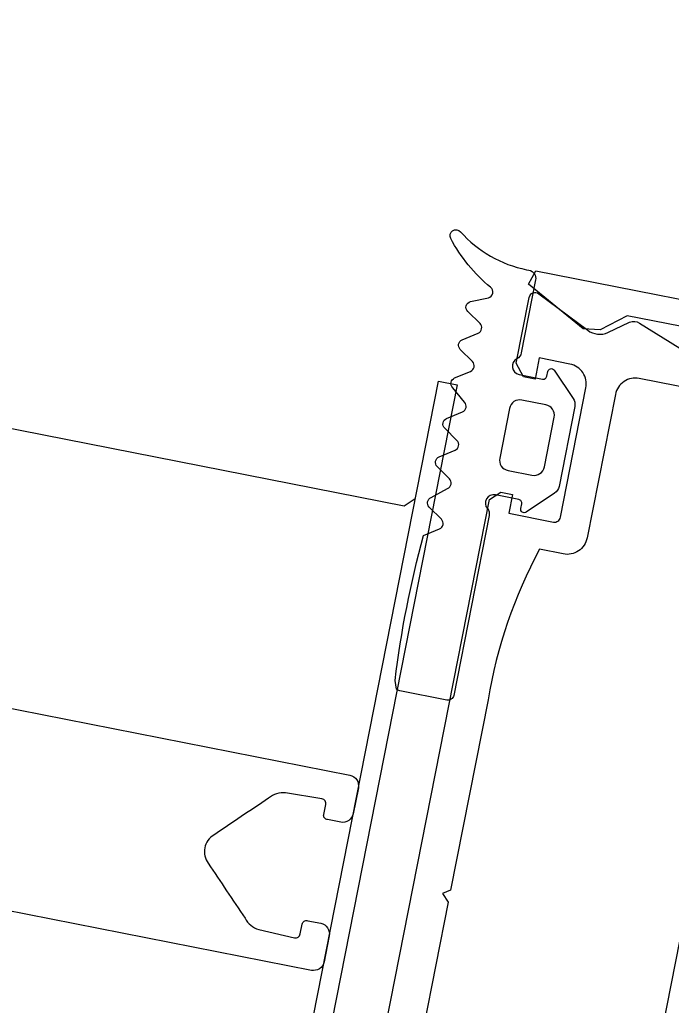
# Model space of a CAD drawing. Header units: millimetres. Extents: x -8428662 to 9409114, y 0 to 249028.
# Drawn here: x -187560.6 to -187527.4, y 114802.3 to 114852.4 of the extents above; entities that cross this region are included whole.
import ezdxf
from ezdxf import colors
from ezdxf.entities.mleader import LeaderData, LeaderLine
from ezdxf.math import Vec2, Vec3

# ---------------------------------------------------------------- set-up
doc = ezdxf.new("R2010")
doc.units = ezdxf.units.MM
doc.header["$MEASUREMENT"] = 0
doc.layers.get('0').update_dxf_attribs({"color": 250, "lineweight": 9})
for name, color, linetype, lineweight in [('_АР ТЕКСТ', 250, 'Continuous', 25), ('АР_Отметки', 250, 'Continuous', 15), ('АР_Перегородки витражные', 152, 'Continuous', 13), ('АР_Размеры дверей', 15, 'Continuous', 0), ('АР_Сущ Несущая стена', 216, 'Continuous', 30), ('АР_Штриховка кирпич', 250, 'Continuous', 9)]:
    doc.layers.add(name, color=color, linetype=linetype, lineweight=lineweight)
doc.styles.add('ISOCPEUR', font='isocpeur.ttf', dxfattribs={"width": 0.7})

# ---------------------------------------------------------------- blocks, each defined once
blk = doc.blocks.new('_DotSmall')
at = {"color": 0, "linetype": 'ByBlock', "const_width": 0.5}
blk.add_lwpolyline([(-0.0625, 0, 1), (0.0625, 0, 1)], format="xyb", close=True, dxfattribs=at)
blk = doc.blocks.new('стойка витр.')
at = {"lineweight": 0, "ltscale": 100, "transparency": 33554687}
for points in [[(-69.8438361948356, -5.633594956780144), (-69.21493715024553, -5.916666730459838), (-30.90838462579995, 8.609511357899464), (-30.62531285212026, 9.238410402496811), (-31.1873041553481, 10.72042096611403)], [(-87.1591497787449, -0.2033993985096458), (-82.02911098225741, 1.741955958394101), (-80.54324021661887, 1.262233232868311), (-79.70200834979187, 1.450846736610401), (-77.34320693471818, 4.170836259007046), (-77.83057009245385, 4.768357554989052), (-90.48468705118285, -0.0301937209587777)], [(-91.4479567084054, -1.960141251613095), (-69.79711318280897, -59.05493725829001), (-67.79633972485317, -59.86096016635565), (-55.14222276612418, -55.06240889040782), (-55.17360051473952, -54.29197395897063), (-58.74284135404741, -53.81994964957266), (-59.49761640312499, -54.23655585793313), (-60.24856024209294, -55.69488708899735), (-65.37859903858043, -57.64024244590109), (-65.73629895772319, -57.38465222291416), (-66.6008891230158, -55.10466719327087), (-67.02936398953898, -55.00637070929224), (-67.71337109521846, -55.26575215648336), (-67.85490698204376, -55.58020167878567), (-66.99031681675115, -57.86018670842168), (-67.20262765098596, -58.33192996972502), (-68.22862381348386, -58.72099664351117), (-68.58632373265573, -58.46540642052423), (-90.15068845250062, -1.598661102303595)]]:
    blk.add_lwpolyline(points, dxfattribs=at)
at = {"color": 7, "lineweight": 0, "ltscale": 100, "transparency": 33554687}
blk.add_lwpolyline([(-74.06369480097783, 3.308391450875206, 0.5779496213016146), (-74.28822709678207, 3.786457927264564), (-75.21591578132939, 3.825837128097191, -0.615333828900983), (-75.41972296024323, 4.330405631961185, 0.1014034095220688), (-73.83454927545972, 7.11715754520992, 0.8870851218243345), (-74.38353605600423, 7.372048574252403, -0.1649969122064492), (-77.37516639285604, 4.905523520799761), (-77.48916274512885, 4.862295111939602, 0.4143043114941015), (-77.73690205768798, 4.311953389369592), (-76.39677740688785, 0.7779505007420084, 0.2286961432583318), (-76.12757003956358, 0.5227576163306367, -0.3190489133936659), (-75.8308042481076, 0.1276532846095506, -0.3190018552396916), (-76.10608007785049, -0.2827473570214352), (-77.2460725926212, -0.7150424396677408, -0.4143996870833266), (-77.48192731157178, -0.6088826129343943), (-77.5683841292921, -0.380889908366953, 0.6683385997492722), (-77.90615079682902, -0.370689789611788), (-78.61388821495348, -1.942959389103635, 0.1988829373258806), (-78.62659800215624, -2.362689632165711), (-77.15678812476108, -6.238681577618991, 0.1988829373551211), (-76.86896414318471, -6.544446800158767), (-75.29665854779887, -7.25210424636316, 0.6683385997492723), (-75.05058378231479, -7.020506375207333), (-75.13704060006421, -6.792513670639892, -0.4143996870833266), (-75.03088077326538, -6.556658951718418), (-73.89088825849467, -6.124363869072113, -0.7102015621310012), (-73.37286607688293, -6.741579856578028, 0.2286961432583318), (-73.40517316877958, -7.111109647914418), (-70.10181337440736, -15.82230158713355, 0.414362099440266), (-69.70872084749863, -15.99923473002855), (-67.42870682594366, -15.13463357074215, 0.1511707915363169), (-67.28675684856717, -15.02397433044825), (-67.28408048482379, -14.56993261339812, 0.03540799054371244), (-69.94453478069045, -7.554127657436766), (-70.80145552181057, -7.357523695485725, -0.527867958552825), (-70.9799117797229, -6.88692200143123), (-70.46881830951315, -6.171555145097955, 0.5278679585528249), (-70.64727456742548, -5.700953451043461), (-71.54744570542243, -5.39029515288712, -0.527867958552825), (-71.72590196330566, -4.91969345882535), (-71.21480849309592, -4.20432660249935, 0.5278679585528249), (-71.39326475097914, -3.733724908495788), (-72.25018549209926, -3.537120946544746, -0.527867958552825), (-72.4286417500116, -3.066519252482976), (-71.91757026780397, -2.351094412268139, 0.5278679585717272), (-72.0960265256872, -1.880492718206369), (-72.95294726680731, -1.683888756255328, -0.5278679585717273), (-73.13140352474875, -1.213287062200834), (-72.66353846338461, -0.3839238536165794, 0.5278679585528249), (-72.84199472126784, 0.08667784044519067), (-73.69893745039008, 0.2833397862850688, -0.5278679585717273), (-73.8773937083024, 0.753941480339563), (-73.36630023809266, 1.469308336665563, 0.5278679585717272), (-73.5447564960632, 1.939910030763713), (-74.40167723721243, 2.136513992714754, -0.5278679585528251), (-74.58013349509565, 2.607115686776524)], format="xyb", close=True, dxfattribs=at)
at = {"lineweight": 0, "ltscale": 100, "transparency": 33554687}
for points in [[(-85.63532520958688, -2.84412238272489), (-82.10129332900397, -1.503986737930973, -0.4143260923197836), (-80.76472567670862, -2.105611734441482), (-78.12768279598095, -9.059679143334506, 0.4143260923033303), (-76.7911151413573, -9.661304145942267), (-75.65109363460215, -9.228998069294903, -0.08279896819570452), (-71.78454054114991, -16.33338165576424), (-68.2828855071275, -25.56749207813118), (-67.85441064060433, -25.66578856210981), (-68.06674346281216, -26.13747383952432), (-64.60831683766446, -35.257587909633, -0.08279896819570452)], [(-59.28629948117305, -43.93455252060812), (-73.55412178576807, -6.30930235532287), (-74.18304982228437, -6.026241575636959), (-74.75303158370662, -6.242383619959583), (-74.40718232482322, -7.154412422125461), (-76.57319999407628, -7.975785172551696, -0.414362099391309), (-76.9662925209559, -7.798852029714908), (-79.34394296052051, -1.52882071842032, -0.4143260923197838), (-78.74236241533072, -0.1922330582674476), (-77.26035185172805, 0.3697582449676702), (-76.87127418394084, -0.6562669095073943), (-76.3012924225186, -0.4401248651847709), (-76.06142006575828, 0.3027815256646136), (-77.27188147796551, 3.494853341355338, 0.5512236456822476), (-77.7769173583074, 3.597680757055059), (-79.92338595120236, 1.349376512123854, -0.2673491356416615), (-80.91622193696094, 1.059369939495809), (-82.0875922003761, 1.397509788286698, 0.2496293600316565), (-82.58705019962508, 1.269536347390385), (-86.19986947378493, -1.925987660470128, 0.8270430078467679)], [(-33.2204523376422, -7.186144611914642), (-64.21182667926769, -18.93829823563283, 0.4143255057077639), (-64.53033920991584, -19.64587643784762), (-64.05480472955969, -20.89989428329136, 0.410627156480438), (-63.35370618529851, -21.2207818566676), (-62.72021259606117, -20.98055557451153, 0.4925517741577297), (-62.57218080674647, -20.68314875576471), (-62.75156135272118, -20.21010964907327, -0.4411110715409258), (-62.61002546586678, -19.89566012677096), (-60.83807044223067, -19.28752400128724, -0.2080566110632873), (-59.94503853938659, -19.40384657128016, -1.575399656426527e-05), (-56.87977393603069, -20.78551547546522, -0.4398191101055806), (-56.36006749374792, -22.15601788895583, -1.575399656426528e-05), (-57.73845635901671, -25.2227588602982, -0.2080566110632873), (-58.32981322327396, -25.9019745689875), (-60.05946139091975, -26.62167684709857, -0.4411110715409258), (-60.37391091321479, -26.48014096025872), (-60.5532914591895, -26.00710185356729, 0.4925517741577297), (-60.86130306290579, -25.88263065828505), (-61.49479665214312, -26.12285694043385, 0.410627156480438), (-61.80683951149695, -26.82793655114801), (-61.3313050311408, -28.08195439658448, 0.4143255057077639), (-60.62370682114852, -28.40042247599195), (-29.6323624739598, -16.64818975485105, 0.5239329190821609)]]:
    blk.add_lwpolyline(points, format="xyb", dxfattribs=at)
at = {"color": 7, "lineweight": 0, "ltscale": 100, "transparency": 33554687}
blk.add_lwpolyline([(-72.00534459005576, 0.06645459306309931), (-72.91737339223619, -0.2793946658493951)], dxfattribs=at)
blk.add_lwpolyline([(-72.91737339223619, -0.2793946658493951), (-54.81141330953687, -48.02608389785019), (-53.89938450735644, -47.68023463893769), (-72.00534459005576, 0.06645459306309931)], close=True)
at = {"color": 7}
blk.add_lwpolyline([(-75.33468511578394, -1.905527627641277), (-74.42175758568919, -4.312981685368868, -0.414213562373095), (-74.73607402053312, -5.011296826465696), (-75.88953189010499, -5.44869808882504, -0.414213562373095), (-76.58784703121637, -5.134381653973833), (-77.50077456128201, -2.726927596246242, -0.414213562373095), (-77.18645812643808, -2.028612455142138), (-76.03300025686622, -1.591211192782794, -0.414213562373095)], format="xyb", close=True, dxfattribs=at)
blk = doc.blocks.new('A$Cf7573d2c')
at = {"color": 5, "lineweight": 0, "ltscale": 100, "transparency": 33554687}
for points in [[(22.94347876822576, -129.8061585653631), (23.32863212761004, -129.2340567151259), (15.4760210152017, -89.0253721447516), (14.90391916502267, -88.64021878529456), (13.34831858612597, -88.94402196916053)], [(14.66879154986236, -145.9565969417163), (13.61716468690429, -140.5718233662192), (14.34078325994778, -139.1882331138622), (14.29685428855009, -138.3272358124523), (12.01399044063874, -135.5432063999469), (11.34278615599032, -135.9227315704484), (13.93680344289169, -149.2051953730988)], [(15.67648944130633, -150.4803732157889), (75.60635762184393, -138.7762860547809), (76.73849811567925, -136.9402508533822), (74.14448082877789, -123.6577870507317), (73.37980229884852, -123.5586846164078), (72.31215118651744, -126.997057519402), (72.59539396036416, -127.8113176980987), (73.90606443420984, -128.7976186348387), (74.95769129716791, -134.1823922103358), (74.64539685309865, -134.4918235831428), (72.25219796574675, -134.9592066964542), (72.08299579052255, -135.3649449543445), (72.2232131017372, -136.0829167931952), (72.50926402688492, -136.2754934729019), (74.90246291435324, -135.8081103595905), (75.33160610822961, -136.0969939244096), (75.5419291035505, -137.1739364668611), (75.22963465948123, -137.4833678396972), (15.53914114448708, -149.1407059916237)], [(16.96039025508799, -130.9746341781865), (17.14735063223634, -131.9319502510043)]]:
    blk.add_lwpolyline(points, dxfattribs=at)
for points in [[(30.65486346394755, -93.97018220560858), (37.00786279537715, -126.5004419321049, 0.4143255057077639), (37.65153361205012, -126.9338067024219), (38.9678203741787, -126.676740644034, 0.410627156480438), (39.4024325129576, -126.0398573796992), (39.2725701663876, -125.3749073325598, 0.4925517741577297), (39.00441380601842, -125.1788043166307), (38.50788569322322, -125.2757744666596, -0.4411110715409258), (38.22183476819191, -125.0831977869093), (37.92148406605702, -123.2340240231424, -0.2080566110632873), (38.18685929093044, -122.3734353235923, -1.575399656426527e-05), (40.06604728137609, -119.585334079733, -0.4398191101055806), (41.50460271420889, -119.3043893908471, -1.575399656426528e-05), (44.29471273510717, -121.1805935695593, -0.2080566110632873), (44.86437866126653, -121.8781017433357), (45.2818353921175, -123.7044051219855, -0.4411110715409258), (45.08925871236715, -123.9904560471041), (44.59273059957195, -124.087426197133, 0.4925517741577297), (44.41806037095375, -124.3700116491673), (44.54792271752376, -125.0349616963067, 0.410627156480438), (45.19022270385176, -125.4615279057325), (46.50650946598034, -125.2044618473301, 0.4143255057077639), (46.93983379960991, -124.5607638076181), (40.58675144321751, -92.03052029560786, 0.5239329190821609)], [(17.5288156735478, -144.9003198907303), (16.80436055595055, -141.1908037953544, -0.4143260923197836), (17.622934052255, -139.9749488876405), (24.92230934184045, -138.5494072136207, 0.4143260923033303), (25.74088284466416, -137.3335523046553), (25.50718534481712, -136.1369224294031, -0.08279896819570452), (33.1622308997903, -133.5248779198446), (42.85486593982205, -131.6319412461453), (43.02406811504625, -131.226202988255), (43.45315044582821, -131.5150984393986), (53.02612858463544, -129.6455303270777, -0.08279896819570452)], [(62.47684169723652, -125.8643128953117), (22.98328991362359, -133.5772611531283), (22.59814249735791, -134.1493934348982), (22.71498530404642, -134.7476779409481), (23.67230137682054, -134.5607175638434), (24.11632187198848, -136.834289981547, -0.414362099391309), (23.87558276008349, -137.1918815805984), (17.29420974093955, -138.4772000001831, -0.4143260923197838), (16.07832761004101, -137.6586669406242), (15.77452442620415, -136.1030663617421), (16.85149740020279, -135.892737423259), (16.73465459351428, -135.2944529171946), (16.04288989887573, -134.9326376875397), (12.69231407553889, -135.586993064353, 0.5512236456822476), (12.50572439120151, -136.0674293322809), (14.35950590821449, -138.5625632936571, -0.2673491356416615), (14.4777864611242, -139.5901024985506), (13.94679948792327, -140.6875995079026, 0.2496293600316565), (13.988641141681, -141.2014912966988), (16.52857105073053, -145.3018074856955, 0.8270430078467679)]]:
    blk.add_lwpolyline(points, format="xyb", dxfattribs=at)
at = {"color": 5}
blk.add_lwpolyline([(17.14735063223634, -131.9319502510043), (67.26492687151767, -122.1441683250596), (67.07796649448574, -121.1868522522418), (16.96039025508799, -130.9746341781865)], close=True, dxfattribs=at)
at = {"color": 5, "lineweight": 0, "ltscale": 100, "transparency": 33554687}
blk.add_lwpolyline([(13.41756239836104, -132.4562991059211, 0.5779496213016146), (12.90845855453517, -132.5969247933826), (12.71307372348383, -133.5046592174767, -0.615333828900983), (12.18134591274429, -133.6203842212853, 0.1014034095220688), (9.702108483761549, -131.5876167461684, 0.8870851218243345), (9.358218787820078, -132.0857089052442, -0.1649969122064492), (11.28444858861621, -135.4507106386882), (11.30781715002377, -135.5703675398981, 0.4143043114941015), (11.80845184403006, -135.9074367935682), (15.51793750782963, -135.1829876190459, 0.2286961432583318), (15.81490499409847, -134.9607122785674, -0.3190489133936659), (16.25442801520694, -134.7348873865558, -0.3190018552396916), (16.61248166311998, -135.0754795976682), (16.84617321973201, -136.272079041315, -0.4143996870833266), (16.70172994525637, -136.4866332249512), (16.46241614292376, -136.5333703476499, 0.6683385997492722), (16.39535582228564, -136.8645701023779), (17.82562233426142, -137.8275143641513, 0.1988829373258806), (18.23718629742507, -137.9108817430097), (22.30564266489819, -137.1163268844539, 0.1988829373551211), (22.65559902682435, -136.8842373319349), (23.61847053910606, -135.4539218432037, 0.6683385997492723), (23.43172626325395, -135.1722892109829), (23.19241246080492, -135.2190263337106, -0.4143996870833266), (22.97785827715416, -135.0745830591477), (22.74416672054213, -133.8779836154863, -0.7102015621310012), (23.43995764176361, -133.4715632053267, 0.2286961432583318), (23.79873376479372, -133.5657741833857), (32.94248452899046, -131.7800326296419, 0.414362099440266), (33.18322364089545, -131.422441030576), (32.71583458443638, -129.0292117116478, 0.1511707915363169), (32.630720381625, -128.8706215605489), (32.18364376563113, -128.7913527572819, 0.03540799054371244), (24.8194653185783, -130.2295502542984), (24.4810550250113, -131.0409963385318, -0.527867958552825), (23.9870853559114, -131.1374668337667), (23.36824043979868, -130.5129692403134, 0.5278679585528249), (22.87427077069879, -130.6094397355482), (22.41614271281287, -131.4442662674846, -0.527867958552825), (21.92217304371297, -131.5407367626904), (21.30332812760025, -130.9162391692516, 0.5278679585528249), (20.80935845850036, -131.0127096644574), (20.47094816493336, -131.8241557486908, -0.527867958552825), (19.97697849583346, -131.9206262439257), (19.35807271662634, -131.296140536826, 0.5278679585717272), (18.86410304752644, -131.3926110320317), (18.52569275395945, -132.2040571162652, -0.5278679585717273), (18.03172308485955, -132.3005276115291), (17.29322126752231, -131.6993985794252, 0.5278679585528249), (16.79925159842242, -131.7958690746309), (16.46078044176102, -132.6073270452034, -0.5278679585717273), (15.96681077266112, -132.7037975404382), (15.3479658565484, -132.0792999469995, 0.5278679585717272), (14.8539961874485, -132.175770442278), (14.51558589376509, -132.9872165265406, -0.5278679585528251), (14.02161622478161, -133.0836870217463)], format="xyb", close=True, dxfattribs=at)
at = {"color": 5}
blk.add_lwpolyline([(18.34217463084497, -134.5890351180569), (20.86917208810337, -134.0955216264847, -0.414213562373095), (21.50442092120647, -134.5231871236028), (21.74087279406376, -135.7339205513417, -0.414213562373095), (21.31320729688741, -136.3691693845467), (18.78620983962901, -136.8626828761044, -0.414213562373095), (18.15096100640949, -136.4350173789717), (17.91450913366862, -135.2242839512328, -0.414213562373095)], format="xyb", close=True, dxfattribs=at)
at = {"layer": 'АР_Перегородки витражные', "rotation": 80.28340479355269}
blk.add_blockref('стойка витр.', (29.17858439369593, -60.01344902928395), dxfattribs=at)
blk = doc.blocks.new('A$Cec9b444d')
at = {"color": 241, "ltscale": 100, "true_color": 0xf7abae, "xscale": -1, "rotation": 89.90413134762046}
blk.add_blockref('A$Cf7573d2c', (6563.698240449916, 2250.519506825216), dxfattribs=at)

msp = doc.modelspace()

# ---------------------------------------------------------------- hatches: boundary and pattern name
at = {"layer": 'АР_Штриховка кирпич', "ltscale": 100}
h = msp.add_hatch(dxfattribs=at)
h.set_pattern_fill('ANSI32', color=256, scale=500)
h.set_pattern_definition([(45, (-1163613.565164257, 164426.8594320829), (-132.5825214724777, 132.5825214724777), []), (45, (-1163525.176816757, 164426.8594320829), (-132.5825214724777, 132.5825214724777), [])])
edge = h.paths.add_edge_path()
edge.add_line((-187128.9151109827, 115850.6824583481), (-187998.915110983, 115850.6824583513))
edge.add_arc((-1342166.519582912, 115380.6824574551), 1154167.700168599, -0.023331979451882034, 0.02333197954061461, ccw=False)
edge.add_line((-187998.9151109822, 114910.6824583457), (-187514.5558780206, 114910.6824583331))
edge.add_line((-187514.5558780206, 114910.6824583331), (-187514.5558780202, 115210.6824583402))
edge.add_line((-187514.5558780202, 115210.6824583402), (-187128.9151109827, 115210.6824583525))
edge.add_line((-187128.9151109827, 115210.6824583525), (-187128.9151109827, 115850.6824583481))

# ---------------------------------------------------------------- linework, layer by layer
at = {"layer": 'АР_Сущ Несущая стена', "lineweight": 18, "ltscale": 100}
msp.add_arc((-197116.3547424845, 115484.5892881857), 9778.654617052323, 272.5925479651556, 356.6353913736798, dxfattribs=at)

# ---------------------------------------------------------------- block references
at = {"layer": 'АР_Размеры дверей', "ltscale": 100}
msp.add_blockref('A$Cec9b444d', (-194233.915110983, 112600.6824583525), dxfattribs=at)

# ---------------------------------------------------------------- leaders
at = {"layer": '_АР ТЕКСТ'}
ml = msp.add_multileader_mtext('Standard', dxfattribs=at)
ml.set_content('{\\W0.8;-2,550}', color=256, style='ISOCPEUR')
ml.set_leader_properties(color=256, linetype='Continuous', lineweight=-1)
ml.set_arrow_properties(name='DOTSMALL')
ml.build(insert=Vec2(0, 0))
ml.multileader.update_dxf_attribs({"has_text_frame": 1, "text_left_attachment_type": 4, "text_right_attachment_type": 4, "dogleg_length": 100, "arrow_head_size": 180})
ctx = ml.context
ctx.base_point, ctx.char_height, ctx.arrow_head_size, ctx.landing_gap_size, ctx.plane_origin = Vec3(-648899.2115489783, 123943.2638625839, -1.961751612303354), 250, 180, 50, Vec3(-648418.878185545, 121699.245469789, -1.961751612303354)
ctx.left_attachment, ctx.right_attachment = 4, 4
notes = []
notes.append((ctx, [(0, (0, 0, 0), (0, 0), (1, 0), 1, [])]))
ctx.mtext.insert, ctx.mtext.width, ctx.mtext.defined_height, ctx.mtext.line_spacing_style, ctx.mtext.flow_direction = Vec3(-648849.2115489783, 124276.5971959173, -1.961751612303354), 801.0864057841361, 330.709552927064, 2, 5
ml = msp.add_multileader_mtext('Standard', dxfattribs=at)
ml.set_content('{\\W0.8;-2,550}', color=256, style='ISOCPEUR')
ml.set_leader_properties(color=256, linetype='Continuous', lineweight=-1)
ml.set_arrow_properties(name='DOTSMALL')
ml.build(insert=Vec2(0, 0))
ml.multileader.update_dxf_attribs({"has_text_frame": 1, "text_left_attachment_type": 4, "text_right_attachment_type": 4, "dogleg_length": 100, "arrow_head_size": 180})
ctx = ml.context
ctx.base_point, ctx.char_height, ctx.arrow_head_size, ctx.landing_gap_size, ctx.plane_origin = Vec3(-307521.5639566672, 123917.1008524875, -1.961751612303354), 250, 180, 50, Vec3(-307041.2305932338, 121673.0824596926, -1.961751612303354)
ctx.left_attachment, ctx.right_attachment = 4, 4
notes.append((ctx, [(0, (0, 0, 0), (0, 0), (1, 0), 1, [])]))
ctx.mtext.insert, ctx.mtext.width, ctx.mtext.defined_height, ctx.mtext.line_spacing_style, ctx.mtext.flow_direction = Vec3(-307471.5639566672, 124250.4341858209, -1.961751612303354), 801.0864057841361, 330.709552927064, 2, 5
ml = msp.add_multileader_mtext('Standard', dxfattribs=at)
ml.set_content('{\\W0.8;-2,550}', color=256, style='ISOCPEUR')
ml.set_leader_properties(color=256, linetype='Continuous', lineweight=-1)
ml.set_arrow_properties(name='DOTSMALL')
ml.build(insert=Vec2(0, 0))
ml.multileader.update_dxf_attribs({"has_text_frame": 1, "text_left_attachment_type": 4, "text_right_attachment_type": 4, "dogleg_length": 100, "arrow_head_size": 180})
ctx = ml.context
ctx.base_point, ctx.char_height, ctx.arrow_head_size, ctx.landing_gap_size, ctx.plane_origin = Vec3(-660859.4041351055, 120073.2763382189, -1.961751612303354), 250, 180, 50, Vec3(-660379.0707716722, 117829.2579454239, -1.961751612303354)
ctx.left_attachment, ctx.right_attachment = 4, 4
notes.append((ctx, [(0, (0, 0, 0), (0, 0), (1, 0), 1, [])]))
ctx.mtext.insert, ctx.mtext.width, ctx.mtext.defined_height, ctx.mtext.line_spacing_style, ctx.mtext.flow_direction = Vec3(-660809.4041351055, 120406.6096715522, -1.961751612303354), 801.0864057841361, 330.709552927064, 2, 5
ml = msp.add_multileader_mtext('Standard', dxfattribs=at)
ml.set_content('{\\W0.8;-2,550}', color=256, style='ISOCPEUR')
ml.set_leader_properties(color=256, linetype='Continuous', lineweight=-1)
ml.set_arrow_properties(name='DOTSMALL')
ml.build(insert=Vec2(0, 0))
ml.multileader.update_dxf_attribs({"has_text_frame": 1, "text_left_attachment_type": 4, "text_right_attachment_type": 4, "dogleg_length": 100, "arrow_head_size": 180})
ctx = ml.context
ctx.base_point, ctx.char_height, ctx.arrow_head_size, ctx.landing_gap_size, ctx.plane_origin = Vec3(-319481.7565427944, 120047.1133281225, -1.961751612303354), 250, 180, 50, Vec3(-319001.423179361, 117803.0949353275, -1.961751612303354)
ctx.left_attachment, ctx.right_attachment = 4, 4
notes.append((ctx, [(0, (0, 0, 0), (0, 0), (1, 0), 1, [])]))
ctx.mtext.insert, ctx.mtext.width, ctx.mtext.defined_height, ctx.mtext.line_spacing_style, ctx.mtext.flow_direction = Vec3(-319431.7565427944, 120380.4466614558, -1.961751612303354), 801.0864057841361, 330.709552927064, 2, 5
at = {"layer": 'АР_Отметки'}
ml = msp.add_multileader_mtext('Standard', dxfattribs=at)
ml.set_content('%%P0,000', color=256, style='ISOCPEUR')
ml.set_leader_properties(color=256, linetype='Continuous', lineweight=-1)
ml.set_arrow_properties(name='DOTSMALL')
ml.build(insert=Vec2(0, 0))
ml.multileader.update_dxf_attribs({"has_text_frame": 1, "text_left_attachment_type": 4, "text_right_attachment_type": 4, "dogleg_length": 100, "arrow_head_size": 180})
ctx = ml.context
ctx.base_point, ctx.char_height, ctx.arrow_head_size, ctx.landing_gap_size, ctx.plane_origin = Vec3(-188172.5124386176, 132152.9333137182), 250, 180, 50, Vec3(-190605.4279969083, 130585.9244088862)
ctx.left_attachment, ctx.right_attachment = 4, 4
notes.append((ctx, [(0, (0, 0, 0), (0, 0), (1, 0), 1, [])]))
ctx.mtext.insert, ctx.mtext.width, ctx.mtext.line_spacing_style, ctx.mtext.flow_direction = Vec3(-188122.5124386176, 132486.2666470516), 852.6970314602484, 2, 5
ml = msp.add_multileader_mtext('Standard', dxfattribs=at)
ml.set_content('%%P0,000', color=256, style='ISOCPEUR')
ml.set_leader_properties(color=256, linetype='Continuous', lineweight=-1)
ml.set_arrow_properties(name='DOTSMALL')
ml.build(insert=Vec2(0, 0))
ml.multileader.update_dxf_attribs({"has_text_frame": 1, "text_left_attachment_type": 4, "text_right_attachment_type": 4, "dogleg_length": 100, "arrow_head_size": 180})
ctx = ml.context
ctx.base_point, ctx.char_height, ctx.arrow_head_size, ctx.landing_gap_size, ctx.plane_origin = Vec3(-195756.5539536524, 128483.8249865545, -0.1595442850443263), 250, 180, 50, Vec3(-198827.6356693176, 126894.2764455226, -0.1595442850443263)
ctx.left_attachment, ctx.right_attachment = 4, 4
notes.append((ctx, [(0, (0, 0, 0), (0, 0), (1, 0), 1, [])]))
ctx.mtext.insert, ctx.mtext.width, ctx.mtext.line_spacing_style, ctx.mtext.flow_direction = Vec3(-195706.5539536524, 128817.1583198878, -0.1595442850443263), 852.6970314602484, 2, 5
ml = msp.add_multileader_mtext('Standard', dxfattribs=at)
ml.set_content('{\\W0.8;-2,250}', color=256, style='ISOCPEUR')
ml.set_leader_properties(color=256, linetype='Continuous', lineweight=-1)
ml.set_arrow_properties(name='DOTSMALL')
ml.build(insert=Vec2(0, 0))
ml.multileader.update_dxf_attribs({"has_text_frame": 1, "text_left_attachment_type": 4, "text_right_attachment_type": 4, "dogleg_length": 100, "arrow_head_size": 180})
ctx = ml.context
ctx.base_point, ctx.char_height, ctx.arrow_head_size, ctx.landing_gap_size, ctx.plane_origin = Vec3(-643357.0085543207, 128352.8588700729), 250, 180, 50, Vec3(-642978.9253629129, 126878.8351738673)
ctx.left_attachment, ctx.right_attachment = 4, 4
notes.append((ctx, [(0, (0, 0, 0), (0, 0), (1, 0), 1, [])]))
ctx.mtext.insert, ctx.mtext.width, ctx.mtext.defined_height, ctx.mtext.line_spacing_style, ctx.mtext.flow_direction = Vec3(-643307.0085543207, 128686.1922034062), 769.9889591111103, 343.8884462512117, 2, 5
ml = msp.add_multileader_mtext('Standard', dxfattribs=at)
ml.set_content('{\\W0.8;-2,250}', color=256, style='ISOCPEUR')
ml.set_leader_properties(color=256, linetype='Continuous', lineweight=-1)
ml.set_arrow_properties(name='DOTSMALL')
ml.build(insert=Vec2(0, 0))
ml.multileader.update_dxf_attribs({"has_text_frame": 1, "text_left_attachment_type": 4, "text_right_attachment_type": 4, "dogleg_length": 100, "arrow_head_size": 180})
ctx = ml.context
ctx.base_point, ctx.char_height, ctx.arrow_head_size, ctx.landing_gap_size, ctx.plane_origin = Vec3(-301979.3609620095, 128326.6958599765), 250, 180, 50, Vec3(-301601.2777706017, 126852.6721637709)
ctx.left_attachment, ctx.right_attachment = 4, 4
notes.append((ctx, [(0, (0, 0, 0), (0, 0), (1, 0), 1, [])]))
ctx.mtext.insert, ctx.mtext.width, ctx.mtext.defined_height, ctx.mtext.line_spacing_style, ctx.mtext.flow_direction = Vec3(-301929.3609620095, 128660.0291933098), 769.9889591111103, 343.8884462512117, 2, 5
ml = msp.add_multileader_mtext('Standard', dxfattribs=at)
ml.set_content('0,000', color=256, style='ISOCPEUR')
ml.set_leader_properties(color=256, linetype='Continuous', lineweight=-1)
ml.set_arrow_properties(name='DOTSMALL')
ml.build(insert=Vec2(0, 0))
ml.multileader.update_dxf_attribs({"has_text_frame": 1, "text_left_attachment_type": 4, "text_right_attachment_type": 4, "dogleg_length": 100, "arrow_head_size": 180})
ctx = ml.context
ctx.base_point, ctx.char_height, ctx.arrow_head_size, ctx.landing_gap_size, ctx.plane_origin = Vec3(-202684.2395502269, 121780.8524941115, -0.1595442850443263), 250, 180, 50, Vec3(-205755.3212658922, 120191.3039530797, -0.1595442850443263)
ctx.left_attachment, ctx.right_attachment = 4, 4
notes.append((ctx, [(0, (0, 0, 0), (0, 0), (1, 0), 1, [])]))
ctx.mtext.insert, ctx.mtext.width, ctx.mtext.line_spacing_style, ctx.mtext.flow_direction = Vec3(-202634.2395502269, 122114.1858274449, -0.1595442850443263), 852.6970314602484, 2, 5
ml = msp.add_multileader_mtext('Standard', dxfattribs=at)
ml.set_content('{\\W0.8;-2,250}', color=256, style='ISOCPEUR')
ml.set_leader_properties(color=256, linetype='Continuous', lineweight=-1)
ml.set_arrow_properties(name='DOTSMALL')
ml.build(insert=Vec2(0, 0))
ml.multileader.update_dxf_attribs({"has_text_frame": 1, "text_left_attachment_type": 4, "text_right_attachment_type": 4, "dogleg_length": 100, "arrow_head_size": 180})
ctx = ml.context
ctx.base_point, ctx.char_height, ctx.arrow_head_size, ctx.landing_gap_size, ctx.plane_origin = Vec3(-644429.1857169111, 120267.0421383413, 1.149675994230903e-08), 250, 180, 50, Vec3(-649087.6946519411, 116414.7346247101, 1.149675994230903e-08)
ctx.left_attachment, ctx.right_attachment = 4, 4
notes.append((ctx, [(0, (0, 0, 0), (0, 0), (1, 0), 1, [])]))
ctx.mtext.insert, ctx.mtext.width, ctx.mtext.defined_height, ctx.mtext.line_spacing_style, ctx.mtext.flow_direction = Vec3(-644379.1857169111, 120600.3754716746, 1.149675994230903e-08), 769.9889591111103, 343.8884462512117, 2, 5
ml = msp.add_multileader_mtext('Standard', dxfattribs=at)
ml.set_content('{\\W0.8;-2,250}', color=256, style='ISOCPEUR')
ml.set_leader_properties(color=256, linetype='Continuous', lineweight=-1)
ml.set_arrow_properties(name='DOTSMALL')
ml.build(insert=Vec2(0, 0))
ml.multileader.update_dxf_attribs({"has_text_frame": 1, "text_left_attachment_type": 4, "text_right_attachment_type": 4, "dogleg_length": 100, "arrow_head_size": 180})
ctx = ml.context
ctx.base_point, ctx.char_height, ctx.arrow_head_size, ctx.landing_gap_size, ctx.plane_origin = Vec3(-303051.5381246, 120240.8791282449, 1.149675994230903e-08), 250, 180, 50, Vec3(-307710.04705963, 116388.5716146137, 1.149675994230903e-08)
ctx.left_attachment, ctx.right_attachment = 4, 4
notes.append((ctx, [(0, (0, 0, 0), (0, 0), (1, 0), 1, [])]))
ctx.mtext.insert, ctx.mtext.width, ctx.mtext.defined_height, ctx.mtext.line_spacing_style, ctx.mtext.flow_direction = Vec3(-303001.5381246, 120574.2124615782, 1.149675994230903e-08), 769.9889591111103, 343.8884462512117, 2, 5
ml = msp.add_multileader_mtext('Standard', dxfattribs=at)
ml.set_content('{\\W0.8;-2,250}', color=256, style='ISOCPEUR')
ml.set_leader_properties(color=256, linetype='Continuous', lineweight=-1)
ml.set_arrow_properties(name='DOTSMALL')
ml.build(insert=Vec2(0, 0))
ml.multileader.update_dxf_attribs({"has_text_frame": 1, "text_left_attachment_type": 4, "text_right_attachment_type": 4, "dogleg_length": 100, "arrow_head_size": 180})
ctx = ml.context
ctx.base_point, ctx.char_height, ctx.arrow_head_size, ctx.landing_gap_size, ctx.plane_origin = Vec3(-682250.8892585913, 116985.8569053825, 1.149675994230903e-08), 250, 180, 50, Vec3(-683297.3528857331, 115928.762695511, 1.149675994230903e-08)
ctx.left_attachment, ctx.right_attachment = 4, 4
notes.append((ctx, [(0, (0, 0, 0), (0, 0), (1, 0), 1, [])]))
ctx.mtext.insert, ctx.mtext.width, ctx.mtext.defined_height, ctx.mtext.line_spacing_style, ctx.mtext.flow_direction = Vec3(-682200.8892585913, 117319.1902387158, 1.149675994230903e-08), 769.9889591111103, 343.8884462512117, 2, 5
ml = msp.add_multileader_mtext('Standard', dxfattribs=at)
ml.set_content('{\\W0.8;-2,250}', color=256, style='ISOCPEUR')
ml.set_leader_properties(color=256, linetype='Continuous', lineweight=-1)
ml.set_arrow_properties(name='DOTSMALL')
ml.build(insert=Vec2(0, 0))
ml.multileader.update_dxf_attribs({"has_text_frame": 1, "text_left_attachment_type": 4, "text_right_attachment_type": 4, "dogleg_length": 100, "arrow_head_size": 180})
ctx = ml.context
ctx.base_point, ctx.char_height, ctx.arrow_head_size, ctx.landing_gap_size, ctx.plane_origin = Vec3(-340873.2416662802, 116959.6938952861, 1.149675994230903e-08), 250, 180, 50, Vec3(-341919.7052934219, 115902.5996854146, 1.149675994230903e-08)
ctx.left_attachment, ctx.right_attachment = 4, 4
notes.append((ctx, [(0, (0, 0, 0), (0, 0), (1, 0), 1, [])]))
ctx.mtext.insert, ctx.mtext.width, ctx.mtext.defined_height, ctx.mtext.line_spacing_style, ctx.mtext.flow_direction = Vec3(-340823.2416662802, 117293.0272286194, 1.149675994230903e-08), 769.9889591111103, 343.8884462512117, 2, 5
for ctx, leaders in notes:
    for number, flags, end, landing, length, lines in leaders:
        leader = LeaderData()
        leader.index, (leader.has_last_leader_line, leader.has_dogleg_vector, leader.attachment_direction) = number, flags
        leader.last_leader_point, leader.dogleg_vector, leader.dogleg_length = Vec3(end), Vec3(landing), length
        for number, points, colour, breaks in lines:
            line = LeaderLine()
            line.index, line.vertices, line.color, line.breaks = number, Vec3.list(points), colors.encode_raw_color(colour), breaks
            leader.lines.append(line)
        ctx.leaders.append(leader)

doc.saveas('drawing.dxf')
